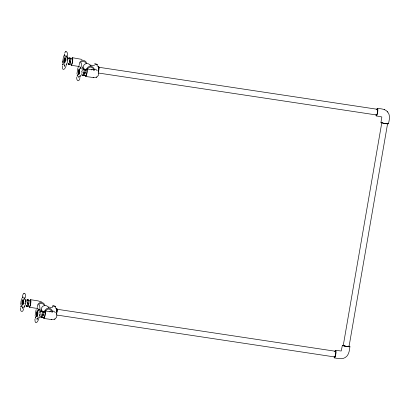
<?xml version="1.0" encoding="UTF-8"?>
<svg xmlns="http://www.w3.org/2000/svg" width="410" height="410" viewBox="0 0 410 410"><rect width="100%" height="100%" fill="white"/><g stroke="black" fill="none" stroke-linecap="round" stroke-linejoin="round"><path stroke-width="0.61" d="M25.574 297.747C25.394 296.481 26.055 293.145 24 293.273M40.006 308.961L39.58 305.055M81.856 66.984L81.462 63.155M67.932 59.573L67.537 57.159M27.619 303.308L27.675 302.385M27.752 301.227L27.598 300.135M27.808 302.36L27.736 303.472L28.797 303.631L28.869 302.518M27.87 301.391L27.941 300.279M28.931 301.55L28.992 300.622M28.951 302.575L28.639 304.471M29.023 301.422L28.869 300.33M40.621 316.761L40.908 317.237M40.687 317.002L40.713 316.633M42.051 314.526L42.107 313.599M42.184 312.446L42.03 311.354M42.24 313.573L42.168 314.685L43.229 314.844L43.301 313.732M42.302 312.604L42.373 311.492L43.434 311.656M43.363 312.763L43.424 311.841M43.383 313.788L43.071 315.69M43.455 312.635L43.301 311.544M69.469 61.331L69.531 60.408M69.603 59.25L69.449 58.158M69.664 60.383L69.592 61.495L70.653 61.654L70.72 60.542M69.726 59.414L69.797 58.302L70.853 58.461M70.781 59.573L70.843 58.645M70.802 60.598L70.494 62.494M70.874 59.445L70.633 58.23M82.471 74.784L82.671 75.138M83.901 72.549L83.963 71.622M84.035 70.469L83.881 69.377M84.096 71.596L84.024 72.708L85.08 72.867L85.152 71.755M84.158 70.628L84.224 69.515L85.285 69.674M85.213 70.786L85.275 69.864M85.234 71.811L84.926 73.713M85.306 70.658L85.065 69.444M23.088 297.814L23.155 297.219M23.175 307.751L23.175 308.458M24.703 299.069L24.825 298.183M39.155 309.996L39.134 310.529M66.553 57.093L66.62 56.498M81.749 68.972L81.78 68.583M26.05 301.878L26.071 299.935L25.686 299.136M40.482 313.096L40.354 310.601M25.466 299.736L25.225 301.95M39.898 310.949L39.657 313.163M25.338 301.063L25.41 300.381M62.597 61.802L62.525 62.484L63.693 55.806M67.02 60.398C66.968 57.702 68.911 52.372 65.851 51.296M76.936 73.887L77.931 67.809M20.674 304.461L21.125 301.13M35.101 315.68L36.075 309.786M67.189 59.086L67.26 58.404M81.452 71.612L81.513 71.186M65.005 55.242L64.97 56.252M39.544 309.96L39.591 309.658M25.102 302.836L24.954 303.723M39.498 314.26L39.268 315.587M48.226 307.023L52.239 307.597L52.803 305.886L53.864 305.937L55.365 306.311L55.247 308.053L56.749 308.315M97.237 64.37L94.659 63.909L97.216 64.334L97.103 66.071L98.6 66.333M380.941 122.462L381.859 116.952L376.38 115.922M343.252 345.538L381.807 122.616M349.048 346.481L387.604 123.559M349.914 346.635C349.433 350.412 349.023 355.183 345.404 357.412C342.207 359.672 338.019 358.489 334.524 357.899M342.381 345.379L341.222 351.006L335.616 350.33M388.475 123.717C389.295 120.002 390.525 115.287 387.727 112.038C385.374 108.881 380.967 108.85 377.466 108.353M21.125 301.119L21.643 298.572M24.62 305.445L24.036 307.802M39.006 316.874C39.068 320.671 34.737 326.611 34.932 319.047M66.287 64.293C66.246 68.296 62.002 72.826 62.351 65.851M80.719 75.507L80.319 77.039M68.859 58.476L69.003 58.005M68.957 58.43L69.146 57.8L70.233 57.918M68.69 64.073L68.926 63.289M69.223 62.305L69.459 61.515M69.039 63.371L68.757 64.314L69.813 64.472L70.1 63.529M69.29 62.545L69.572 61.597M70.346 62.704L70.633 61.761L69.751 61.628M70.197 63.478L69.915 64.421L69.7 64.257M83.338 69.536L83.435 69.223M83.435 69.485L83.579 69.013L84.465 69.146M84.547 69.49L84.639 69.172M84.66 69.572L84.752 69.254M83.122 75.291L83.358 74.502M83.655 73.518L83.891 72.734M83.471 74.584L83.189 75.527L84.245 75.691L84.532 74.743M83.722 73.759L84.004 72.816M84.778 73.918L85.065 72.975L84.183 72.842M84.629 74.692L84.24 75.558M27.055 300.299L27.147 299.982M27.152 300.248L27.296 299.777L28.177 299.91M28.259 300.248L28.357 299.935M28.372 300.335L28.644 300.156M26.834 306.05L27.075 305.265M27.367 304.281L27.608 303.492M27.188 305.347L26.901 306.29L27.962 306.449L28.244 305.506M27.434 304.522L27.721 303.579M28.495 304.681L28.777 303.738L27.895 303.605M28.346 305.455L28.059 306.403L27.849 306.234M41.584 311.462L41.728 310.99L42.814 311.108M42.691 311.467L42.789 311.149M41.266 317.268L41.507 316.479M41.799 315.495L42.04 314.711M41.62 316.561L41.333 317.509L42.394 317.668L42.676 316.72M41.866 315.736L42.153 314.793M42.927 315.895L43.209 314.952L42.327 314.818M42.778 316.674L42.384 317.535M79.888 78.366C78.894 82.687 76.06 80.442 76.783 77.07M94.418 65.267L93.921 65.626L90.077 65.046M22.473 295.718L23.344 293.873L24.077 293.237M23.606 309.125C22.586 313.465 19.788 311.221 20.5 307.833M64.544 53.172L65.928 51.255M66.866 64.052L66.358 64.37M25.015 306.029L24.559 306.342M39.447 317.243L38.94 317.56M81.221 75.368L80.79 75.583M96.745 77.065L98.426 75.348L98.738 72.806M54.894 319.041L56.57 317.325L56.949 315.152M344.046 345.558L344.19 345.799M93.388 77.557L96.519 77.177M96.417 77.229L96.852 77.013M51.537 319.534L54.668 319.154M54.566 319.205L55.001 318.99M55.381 306.347L52.803 305.886M93.741 70.069L94.1 69.977L93.818 69.925M51.891 312.046L52.685 311.918L51.624 311.872M347.69 346.455L348.403 346.373L348.111 346.219M93.69 69.915L94.536 69.941L93.793 69.92M85.731 76.491L93.306 77.546M93.137 77.536L93.567 77.567M43.88 318.467L51.455 319.528M51.286 319.513L51.716 319.544M72.391 57.707L82.067 59.435M67.414 57.953L69.049 58.199M70.848 58.394L69.572 58.066M98.379 67.199L377.482 109.311M68.285 63.837L68.639 63.893M68.644 63.96L68.116 63.878L68.326 64.042M68.906 64.38L69.787 64.513L69.577 64.349M71.299 65.277L77.992 66.323M86.823 68.926L92.04 69.71M83.783 68.998L84.665 69.131M85.28 69.608L84.004 69.285M98.405 73.026L376.621 115M82.718 75.056L83.071 75.107M83.076 75.173L82.548 75.091L82.758 75.261M83.338 75.599L84.219 75.732L84.009 75.563M30.535 299.684L38.033 300.878L41.6 301.909M27.496 299.761L28.382 299.894M29.002 300.438L27.721 300.048M56.524 309.176L335.626 351.288M26.43 305.814L26.783 305.87M26.261 305.855L26.793 305.937M29.448 307.254L35.762 308.228M44.967 310.903L50.184 311.687M40.534 311.226L41.625 311.39M56.549 315.003L334.765 356.977M41.046 317.125L41.579 317.202M41.487 317.576L42.368 317.709L42.153 317.54M344.877 345.994L345.814 346.199M384.775 109.757L384.216 109.526M90.42 65.308L90.979 65.631L90.671 65.451M43.214 311.421L43.424 311.59L42.153 311.262M26.173 305.732L26.476 306.019M26.609 306.07L26.875 306.332M41.041 317.284L41.307 317.545M387.455 111.715L387.727 112.038M82.241 68.701L82.354 69.172M23.575 301.755A2.839 0.559 -81.4 0 1 23.375 303.113M23.165 304A2.839 0.559 -81.4 0 1 22.878 304.804M22.442 301.975A2.839 0.559 -81.4 0 1 22.611 301.145M37.582 310.944A2.839 0.559 -81.4 0 1 37.94 310.985M37.94 313.553A2.839 0.559 -81.4 0 1 37.73 314.701M37.505 315.526A2.839 0.559 -81.4 0 1 37.166 316.274M37.12 316.33A2.839 0.559 -81.4 0 1 36.741 316.089M56.8 309.324A2.896 0.569 -81.4 0 1 56.775 312.174M56.58 313.199A2.896 0.569 -81.4 0 1 56.334 314.07M41.994 311.538A3.823 3.731 -52.1 0 1 43.158 306.075A3.823 3.731 -52.1 0 1 48.457 307.536M45.705 311.257A2.952 2.875 -52.1 0 1 51.091 310.555M44.741 311.984A3.823 3.731 -52.1 0 1 48.267 308.176A3.823 3.731 -52.1 0 1 52.234 311.323M56.488 308.515A3.772 0.738 -81.4 0 1 57.144 310.037A3.772 0.738 -81.4 0 1 56.385 314.629M38.535 304.999A2.952 2.875 -52.1 0 1 43.701 304.789M37.397 306.747A3.823 3.731 -52.1 0 1 40.713 302.472A3.823 3.731 -52.1 0 1 44.88 305.706M41.559 309.981A3.823 3.731 -52.1 0 1 39.473 309.663M29.904 300.622A3.823 0.748 -81.4 0 1 30.924 300.981A3.823 0.748 -81.4 0 1 30.079 306.321A3.823 0.748 -81.4 0 1 29.059 305.957M30.243 300.658A2.952 0.579 -81.4 0 1 30.55 303.636A2.952 0.579 -81.4 0 1 29.382 306.173M44.208 312.22A3.823 0.748 -81.4 0 1 45.341 311.938A3.823 0.748 -81.4 0 1 44.552 317.412A3.823 0.748 -81.4 0 1 43.491 317.176M49.764 311.897A3.823 3.731 -52.1 0 1 55.365 312.743M44.439 312.287A2.952 0.579 -81.4 0 1 45.141 312.712A2.952 0.579 -81.4 0 1 44.603 316.546A2.952 0.579 -81.4 0 1 43.757 317.171M40.267 313.845A2.788 0.548 -81.4 0 1 39.985 315.316M39.867 315.736A2.788 0.548 -81.4 0 1 39.616 316.382M25.892 302.129A2.788 0.548 -81.4 0 1 25.661 303.636M25.553 304.097A2.788 0.548 -81.4 0 1 25.184 305.168M335.057 351.775A2.952 0.579 -81.4 0 1 335.718 353.625A2.952 0.579 -81.4 0 1 334.493 356.9M56.78 309.217A2.952 0.579 -81.4 0 1 56.795 312.133M335.078 355.931A2.296 0.451 -81.4 0 1 334.837 356.341M334.852 351.647A3.823 0.748 -81.4 0 1 335.99 351.365A3.823 0.748 -81.4 0 1 335.201 356.843A3.823 0.748 -81.4 0 1 334.14 356.603M348.51 346.086A3.823 0.41 9.8 0 1 349.089 346.773A3.823 0.41 9.8 0 1 343.79 345.927A3.823 0.41 9.8 0 1 343.211 345.246M348.669 346.276A2.952 0.318 9.8 0 1 347.788 346.553A2.952 0.318 9.8 0 1 343.877 345.82A2.952 0.318 9.8 0 1 344.169 345.435M387.583 123.63A2.952 0.318 9.8 0 1 386.333 123.63M385.564 123.543A2.952 0.318 9.8 0 1 382.171 122.81M381.971 122.728A2.952 0.318 9.8 0 1 381.997 122.508M388.413 123.651A3.823 0.41 9.8 0 1 384.575 123.482A3.823 0.41 9.8 0 1 381.054 122.364M376.836 109.285A3.823 0.748 -81.4 0 1 377.856 109.649A3.823 0.748 -81.4 0 1 377.01 114.984A3.823 0.748 -81.4 0 1 375.99 114.626M376.913 109.798A2.952 0.579 -81.4 0 1 377.641 110.218A2.952 0.579 -81.4 0 1 377.041 114.19A2.952 0.579 -81.4 0 1 376.221 114.359M98.631 67.24A2.952 0.579 -81.4 0 1 98.646 70.156M377.359 109.941A2.296 0.451 -81.4 0 1 377.472 111.218M376.687 114.364A2.296 0.451 -81.4 0 1 376.488 114.334M65.385 60.162A2.839 0.559 -81.4 0 1 65.19 61.326M64.975 62.182A2.839 0.559 -81.4 0 1 64.683 62.925M64.293 59.998A2.839 0.559 -81.4 0 1 64.467 59.168M64.565 58.794A2.839 0.559 -81.4 0 1 64.667 58.461M79.73 71.965A2.839 0.559 -81.4 0 1 79.453 73.241M79.355 73.544A2.839 0.559 -81.4 0 1 79.022 74.297M98.564 67.225A2.896 0.569 -81.4 0 1 98.631 70.197M98.431 71.222A2.896 0.569 -81.4 0 1 98.185 72.088M83.85 69.562A3.823 3.731 -52.1 0 1 85.013 64.093A3.823 3.731 -52.1 0 1 90.308 65.559M87.555 69.28A2.952 2.875 -52.1 0 1 92.655 68.127M86.797 68.834A3.823 3.731 -52.1 0 1 94.085 69.346M86.592 70.007A3.823 3.731 -52.1 0 1 86.648 69.413M98.344 66.538A3.772 0.738 -81.4 0 1 98.994 67.819A3.772 0.738 -81.4 0 1 98.379 72.201M80.386 63.022A2.952 2.875 -52.1 0 1 85.669 63.048M82.728 67.163A2.952 2.875 -52.1 0 1 82.256 67.091M79.248 64.765A3.823 3.731 -52.1 0 1 82.569 60.495A3.823 3.731 -52.1 0 1 86.73 63.729M83.414 68.004A3.823 3.731 -52.1 0 1 81.821 67.875M71.627 59.025A3.823 0.748 -81.4 0 1 72.765 58.743A3.823 0.748 -81.4 0 1 71.975 64.221A3.823 0.748 -81.4 0 1 70.915 63.98M71.981 58.85A2.952 0.579 -81.4 0 1 72.442 61.418A2.952 0.579 -81.4 0 1 71.232 64.196M86.192 69.859A3.823 0.748 -81.4 0 1 87.207 70.218A3.823 0.748 -81.4 0 1 86.361 75.558A3.823 0.748 -81.4 0 1 85.347 75.199M91.614 69.92A3.823 3.731 -52.1 0 1 97.221 70.766M86.525 69.9A2.952 0.579 -81.4 0 1 86.797 73.113A2.952 0.579 -81.4 0 1 85.608 75.194M82.19 69.72A2.788 0.548 -81.4 0 1 82.215 70.884M82.118 71.868A2.788 0.548 -81.4 0 1 81.836 73.339M81.595 74.118A2.788 0.548 -81.4 0 1 81.344 74.61M67.747 60.147A2.788 0.548 -81.4 0 1 67.404 62.12M67.286 62.54A2.788 0.548 -81.4 0 1 67.035 63.186M66.912 63.396A2.788 0.548 -81.4 0 1 66.605 63.463M20.92 306.403C21.125 308.889 21.643 303.123 20.92 306.403M22.473 297.429C22.678 299.915 23.196 294.154 22.473 297.429M22.535 307.654C22.74 310.139 23.257 304.379 22.535 307.654M24.087 298.685C24.292 301.171 24.81 295.405 24.087 298.685M35.352 317.617C35.557 320.102 36.075 314.342 35.352 317.617M36.905 308.643C37.11 311.128 37.628 305.368 36.905 308.643M36.967 318.872C37.172 321.358 37.689 315.592 36.967 318.872M38.519 309.898C38.724 312.384 39.242 306.624 38.519 309.898M62.776 64.426C62.981 66.907 63.494 61.146 62.776 64.426M64.329 55.452C64.529 57.938 65.046 52.172 64.329 55.452M64.39 65.677C64.596 68.162 65.108 62.402 64.39 65.677M65.943 56.708C66.143 59.194 66.661 53.428 65.943 56.708M77.208 75.64C77.413 78.125 77.926 72.36 77.208 75.64M78.761 66.666C78.961 69.152 79.478 63.391 78.761 66.666M78.823 76.895C79.027 79.381 79.54 73.615 78.823 76.895M80.375 67.922C80.575 70.407 81.093 64.647 80.375 67.922M22.914 303.923A2.624 0.512 -81.4 0 0 23.155 299.797A2.624 0.512 -81.4 0 0 22.094 303.405A2.624 0.512 -81.4 0 0 22.914 303.923M37.346 315.136A2.624 0.512 -81.4 0 0 37.587 311.011A2.624 0.512 -81.4 0 0 36.526 314.619A2.624 0.512 -81.4 0 0 37.346 315.136M37.402 315.075A2.788 0.548 -81.4 0 0 37.576 310.836A2.788 0.548 -81.4 0 0 36.48 314.854A2.788 0.548 -81.4 0 0 37.402 315.075M22.97 303.861A2.788 0.548 -81.4 0 0 23.144 299.618A2.788 0.548 -81.4 0 0 22.048 303.641A2.788 0.548 -81.4 0 0 22.97 303.861M64.77 61.941A2.624 0.512 -81.4 0 0 65.011 57.82A2.624 0.512 -81.4 0 0 63.95 61.428A2.624 0.512 -81.4 0 0 64.77 61.941M79.202 73.159A2.624 0.512 -81.4 0 0 79.443 69.034A2.624 0.512 -81.4 0 0 78.382 72.642A2.624 0.512 -81.4 0 0 79.202 73.159M79.258 73.098A2.788 0.548 -81.4 0 0 79.432 68.859A2.788 0.548 -81.4 0 0 78.331 72.877A2.788 0.548 -81.4 0 0 79.258 73.098M64.826 61.884A2.788 0.548 -81.4 0 0 65 57.641A2.788 0.548 -81.4 0 0 63.904 61.664A2.788 0.548 -81.4 0 0 64.826 61.884"/></g></svg>
